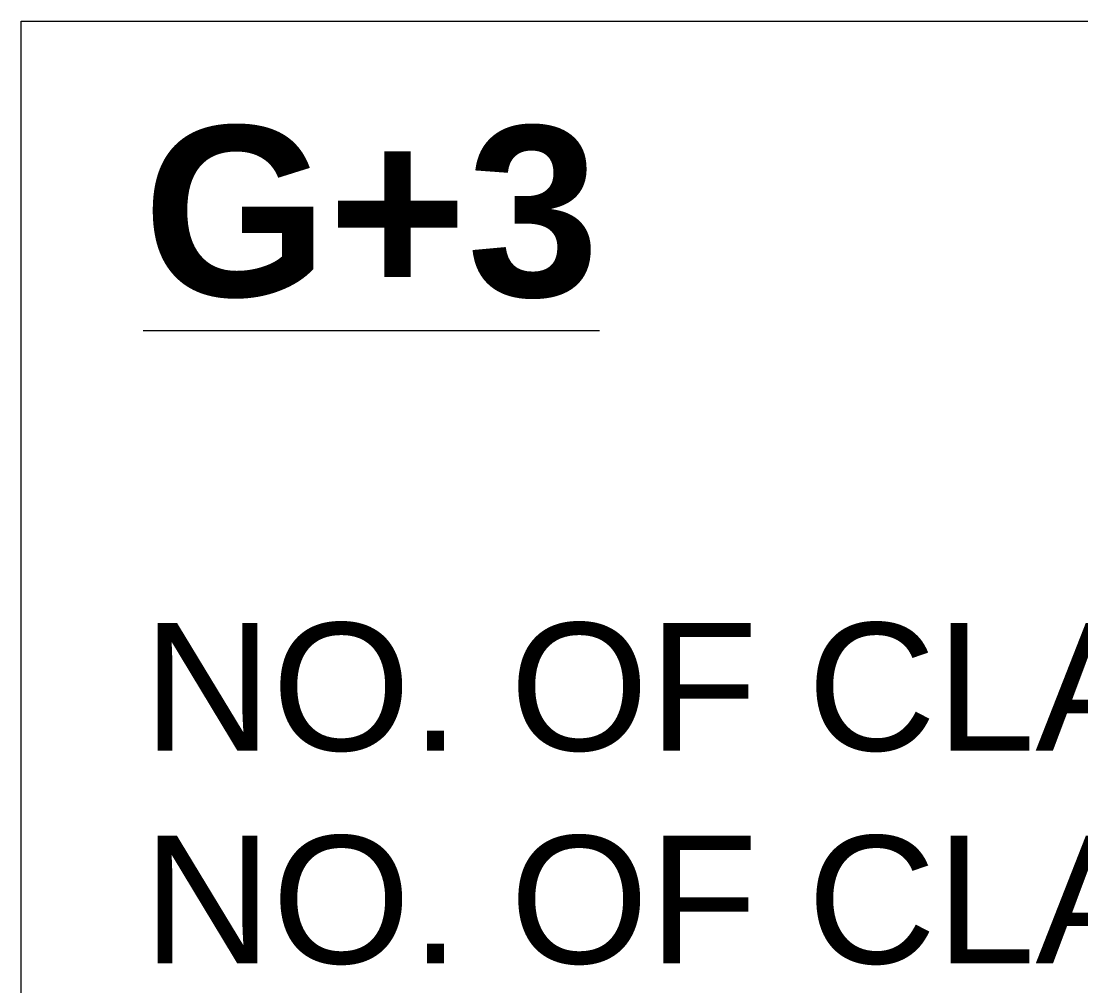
# Model space of a CAD drawing. Header units: millimetres. Extents: x 3614 to 12428, y -844 to 6844.
# Drawn here: x 5297.16 to 5309.6, y -372.07 to -360.74 of the extents above; entities that cross this region are included whole.
import ezdxf

# ---------------------------------------------------------------- set-up
doc = ezdxf.new("R2010")
doc.units = ezdxf.units.MM
doc.header["$LTSCALE"] = 40
doc.header["$MEASUREMENT"] = 0
doc.layers.add('TEXT', color=7, linetype='CONTINUOUS', lineweight=20)
doc.styles.add('DIM', font='arial.ttf')

msp = doc.modelspace()

# ---------------------------------------------------------------- linework, layer by layer
at = {"layer": 'TEXT', "linetype": 'ByBlock', "ltscale": 0.05}
msp.add_lwpolyline([(5297.158, -360.7399), (5349.604, -360.7399), (5349.604, -386.0255), (5297.158, -386.0255)], close=True, dxfattribs=at)

# ---------------------------------------------------------------- texts
at = {"layer": 'TEXT', "insert": (5298.5883, -361.9715), "char_height": 1, "attachment_point": 1, "style": 'DIM'}
msp.add_mtext_dynamic_manual_height_columns('{\\fArial|b1|i0|c0|p34;\\H2x;\\LG+3\\P\\fArial|b0|i0|c0|p34;\\H0.75x;\\l\\PNO. OF CLASS ROOMS ON GROUND FLOOR   : 16\\PNO. OF CLASS ROOMS ON 1st  FLOOR   : 16\\PNO. OF CLASS ROOMS ON 2nd FLOOR   : 16\\PNO. OF CLASS ROOMS ON 3rd  FLOOR   : 19\\P\\PTOTAL NO. OF CLASS ROOMS   : 67\\P\\PNO. OF STUDENTS          : 2010}', width=59.940655, gutter_width=5, heights=[33.6865], dxfattribs=at)

doc.saveas('drawing.dxf')
